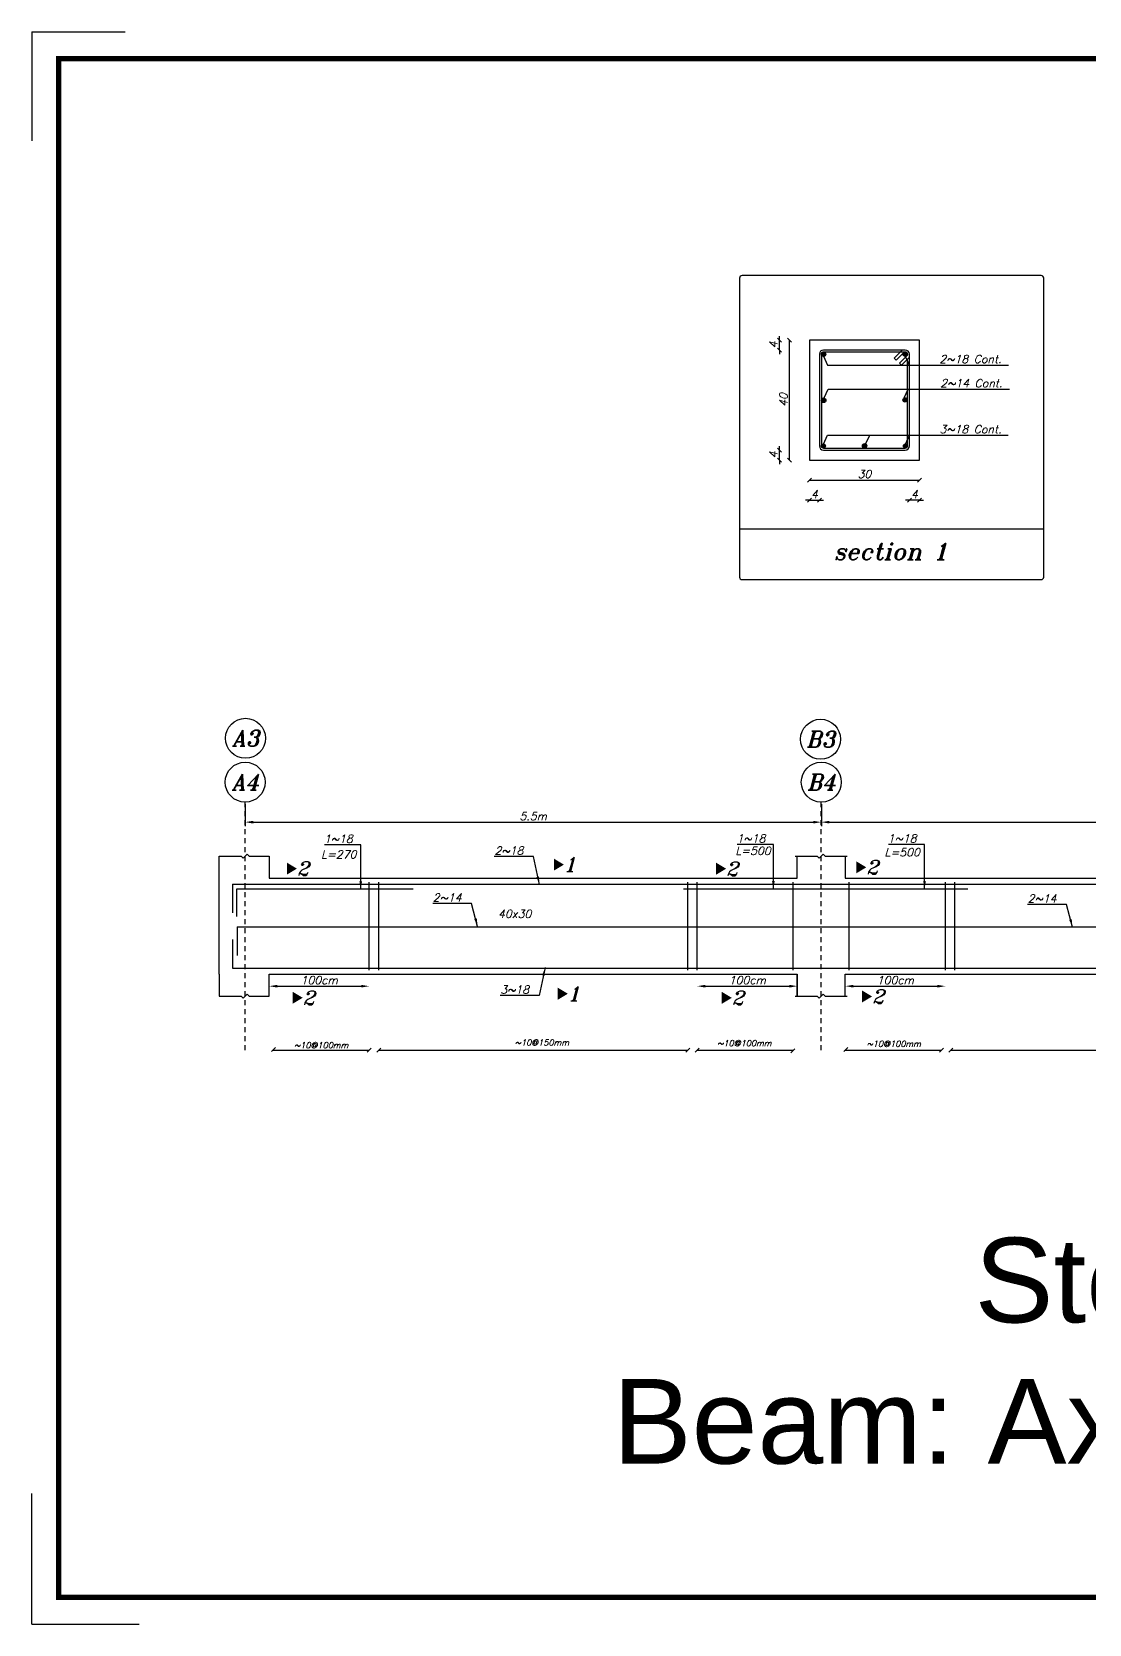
# Model space of a CAD drawing. Header units: inches. Extents: x -1152 to 1352, y 183 to 608.
# Drawn here: x 722.62 to 749.04, y 232.89 to 272.69 of the extents above; entities that cross this region are included whole.
import ezdxf
from ezdxf.enums import TextEntityAlignment as Align

# ---------------------------------------------------------------- set-up
doc = ezdxf.new("R2010")
doc.units = ezdxf.units.IN
doc.header["$MEASUREMENT"] = 0
doc.linetypes.add('HIDDEN2', pattern=[0.1875, 0.125, -0.0625])
doc.layers.add('Layer4', color=252, linetype='Continuous', lineweight=25)
doc.layers.add('SAZE_DRAWINGS', color=7, linetype='Continuous')
doc.styles.add('SAZE_STYLE', font='romancp.shx', dxfattribs={"oblique": 15})
doc.styles.add('SAZE_STYLE1', font='romant.shx', dxfattribs={"oblique": 15})
doc.styles.get("Standard").update_dxf_attribs({"font": 'arial.ttf'})
doc.dimstyles.new('SAZE_DIM_STYLE', dxfattribs={"dimtxt": 0.2, "dimasz": 0.2, "dimexe": 0.1, "dimexo": 0.05, "dimgap": 0.05, "dimtad": 0, "dimzin": 0, "dimdsep": 46, "dimtxsty": 'SAZE_STYLE', "dimcen": 0.09, "dimclrd": 2, "dimclre": 2, "dimclrt": 3, "dimadec": 0, "dimazin": 0, "dimtfac": 1, "dimtdec": 4, "dimtix": 1, "dimtmove": 1, "dimatfit": 3, "dimfxl": 1, "dimtolj": 1, "dimtzin": 0, "dimarcsym": 0})

# ---------------------------------------------------------------- blocks, each defined once
blk = doc.blocks.new('SAZE-CIR-COL')
at = {"layer": 'SAZE_DRAWINGS'}
h = blk.add_hatch(color=0, dxfattribs=at)
h.dxf.hatch_style = 1
h.paths.add_polyline_path([(0.5, 0, 1), (-0.5, 0, 1)])
at = {"layer": 'SAZE_DRAWINGS', "color": 0}
blk.add_circle((0, 0), 0.5, dxfattribs=at)
blk = doc.blocks.new('_Oblique')
at = {"color": 0, "linetype": 'ByBlock', "lineweight": -2}
blk.add_line((-0.5, -0.5), (0.5, 0.5), dxfattribs=at)
blk = doc.blocks.new('*D232')
at = {"layer": 'DEFPOINTS', "color": 0, "transparency": 16777216}
for p in [(742.052, 260.989), (742.302, 260.989), (742.302, 260.989)]:
    blk.add_point(p, dxfattribs=at)
at = {"layer": 'SAZE_DRAWINGS', "color": 2, "lineweight": -2, "transparency": 16777216}
for p, q in [((742.052, 260.989), (741.952, 260.989)), ((742.052, 260.989), (742.302, 260.989)), ((742.302, 260.989), (742.402, 260.989))]:
    blk.add_line(p, q, dxfattribs=at)
at = {"layer": 'SAZE_DRAWINGS', "color": 2, "lineweight": -2, "transparency": 16777216, "xscale": 0.1, "yscale": 0.1, "zscale": 0.1}
blk.add_blockref('_Oblique', (742.052, 260.989), dxfattribs=at)
at = {"layer": 'SAZE_DRAWINGS', "color": 2, "lineweight": -2, "transparency": 16777216, "xscale": 0.1, "yscale": 0.1, "zscale": 0.1, "rotation": 180}
blk.add_blockref('_Oblique', (742.302, 260.989), dxfattribs=at)
at = {"layer": 'SAZE_DRAWINGS', "color": 3, "transparency": 16777216, "insert": (742.177, 261.139), "char_height": 0.2, "attachment_point": 5, "style": 'SAZE_STYLE'}
blk.add_mtext('\\A1;4', dxfattribs=at)
blk = doc.blocks.new('*D233')
at = {"layer": 'DEFPOINTS', "color": 0, "transparency": 16777216}
for p in [(742.052, 261.489), (744.802, 261.489), (744.802, 261.489)]:
    blk.add_point(p, dxfattribs=at)
at = {"layer": 'SAZE_DRAWINGS', "color": 2, "lineweight": -2, "transparency": 16777216}
blk.add_line((742.052, 261.489), (744.802, 261.489), dxfattribs=at)
at = {"layer": 'SAZE_DRAWINGS', "color": 2, "lineweight": -2, "transparency": 16777216, "xscale": 0.1, "yscale": 0.1, "zscale": 0.1, "rotation": 180}
blk.add_blockref('_Oblique', (742.052, 261.489), dxfattribs=at)
at = {"layer": 'SAZE_DRAWINGS', "color": 2, "lineweight": -2, "transparency": 16777216, "xscale": 0.1, "yscale": 0.1, "zscale": 0.1}
blk.add_blockref('_Oblique', (744.802, 261.489), dxfattribs=at)
at = {"layer": 'SAZE_DRAWINGS', "color": 3, "transparency": 16777216, "insert": (743.427, 261.639), "char_height": 0.2, "attachment_point": 5, "style": 'SAZE_STYLE'}
blk.add_mtext('\\A1;30', dxfattribs=at)
blk = doc.blocks.new('*D234')
at = {"layer": 'DEFPOINTS', "color": 0, "transparency": 16777216}
for p in [(744.552, 260.989), (744.552, 260.989), (744.802, 260.989)]:
    blk.add_point(p, dxfattribs=at)
at = {"layer": 'SAZE_DRAWINGS', "color": 2, "lineweight": -2, "transparency": 16777216}
for p, q in [((744.552, 260.989), (744.452, 260.989)), ((744.802, 260.989), (744.552, 260.989)), ((744.802, 260.989), (744.902, 260.989))]:
    blk.add_line(p, q, dxfattribs=at)
at = {"layer": 'SAZE_DRAWINGS', "color": 2, "lineweight": -2, "transparency": 16777216, "xscale": 0.1, "yscale": 0.1, "zscale": 0.1}
blk.add_blockref('_Oblique', (744.552, 260.989), dxfattribs=at)
at = {"layer": 'SAZE_DRAWINGS', "color": 2, "lineweight": -2, "transparency": 16777216, "xscale": 0.1, "yscale": 0.1, "zscale": 0.1, "rotation": 180}
blk.add_blockref('_Oblique', (744.802, 260.989), dxfattribs=at)
at = {"layer": 'SAZE_DRAWINGS', "color": 3, "transparency": 16777216, "insert": (744.677, 261.139), "char_height": 0.2, "attachment_point": 5, "style": 'SAZE_STYLE'}
blk.add_mtext('\\A1;4', dxfattribs=at)
blk = doc.blocks.new('*D235')
at = {"layer": 'DEFPOINTS', "color": 0, "transparency": 16777216}
for p in [(741.302, 262.239), (741.302, 262.239), (741.302, 261.989)]:
    blk.add_point(p, dxfattribs=at)
at = {"layer": 'SAZE_DRAWINGS', "color": 2, "lineweight": -2, "transparency": 16777216}
for p, q in [((741.302, 262.239), (741.302, 262.339)), ((741.302, 261.989), (741.302, 262.239)), ((741.302, 261.989), (741.302, 261.889))]:
    blk.add_line(p, q, dxfattribs=at)
at = {"layer": 'SAZE_DRAWINGS', "color": 2, "lineweight": -2, "transparency": 16777216, "xscale": 0.1, "yscale": 0.1, "zscale": 0.1}
for p, rotation in [((741.302, 262.239), 270), ((741.302, 261.989), 90)]:
    blk.add_blockref('_Oblique', p, dxfattribs=dict(at, rotation=rotation))
at = {"layer": 'SAZE_DRAWINGS', "color": 3, "transparency": 16777216, "insert": (741.152, 262.114), "char_height": 0.2, "attachment_point": 5, "rotation": 90, "style": 'SAZE_STYLE'}
blk.add_mtext('\\A1;4', dxfattribs=at)
blk = doc.blocks.new('*D236')
at = {"layer": 'DEFPOINTS', "color": 0, "transparency": 16777216}
for p in [(741.552, 264.989), (741.552, 264.989), (741.552, 261.989)]:
    blk.add_point(p, dxfattribs=at)
at = {"layer": 'SAZE_DRAWINGS', "color": 2, "lineweight": -2, "transparency": 16777216}
blk.add_line((741.552, 261.989), (741.552, 264.989), dxfattribs=at)
at = {"layer": 'SAZE_DRAWINGS', "color": 2, "lineweight": -2, "transparency": 16777216, "xscale": 0.1, "yscale": 0.1, "zscale": 0.1}
for p, rotation in [((741.552, 264.989), 90), ((741.552, 261.989), 270)]:
    blk.add_blockref('_Oblique', p, dxfattribs=dict(at, rotation=rotation))
at = {"layer": 'SAZE_DRAWINGS', "color": 3, "transparency": 16777216, "insert": (741.402, 263.489), "char_height": 0.2, "attachment_point": 5, "rotation": 90, "style": 'SAZE_STYLE'}
blk.add_mtext('\\A1;40', dxfattribs=at)
blk = doc.blocks.new('*D237')
at = {"layer": 'DEFPOINTS', "color": 0, "transparency": 16777216}
for p in [(741.302, 264.989), (741.302, 264.989), (741.302, 264.739)]:
    blk.add_point(p, dxfattribs=at)
at = {"layer": 'SAZE_DRAWINGS', "color": 2, "lineweight": -2, "transparency": 16777216}
for p, q in [((741.302, 264.989), (741.302, 265.089)), ((741.302, 264.739), (741.302, 264.989)), ((741.302, 264.739), (741.302, 264.639))]:
    blk.add_line(p, q, dxfattribs=at)
at = {"layer": 'SAZE_DRAWINGS', "color": 2, "lineweight": -2, "transparency": 16777216, "xscale": 0.1, "yscale": 0.1, "zscale": 0.1}
for p, rotation in [((741.302, 264.989), 270), ((741.302, 264.739), 90)]:
    blk.add_blockref('_Oblique', p, dxfattribs=dict(at, rotation=rotation))
at = {"layer": 'SAZE_DRAWINGS', "color": 3, "transparency": 16777216, "insert": (741.152, 264.864), "char_height": 0.2, "attachment_point": 5, "rotation": 90, "style": 'SAZE_STYLE'}
blk.add_mtext('\\A1;4', dxfattribs=at)
blk = doc.blocks.new('*D238')
at = {"layer": 'DEFPOINTS', "color": 0, "transparency": 16777216}
for p in [(742.35, 253.437), (758.59, 253.437), (758.59, 252.937)]:
    blk.add_point(p, dxfattribs=at)
at = {"layer": 'SAZE_DRAWINGS', "color": 2, "lineweight": -2, "transparency": 16777216}
for p, q in [((742.35, 253.387), (742.35, 252.837)), ((758.59, 253.387), (758.59, 252.837)), ((742.55, 252.937), (758.39, 252.937))]:
    blk.add_line(p, q, dxfattribs=at)
at = {"layer": 'SAZE_DRAWINGS', "color": 2, "transparency": 16777216}
for points in [[(742.55, 252.97), (742.55, 252.903), (742.35, 252.937)], [(758.39, 252.97), (758.39, 252.903), (758.59, 252.937)]]:
    blk.add_solid(points, dxfattribs=at)
at = {"layer": 'SAZE_DRAWINGS', "color": 3, "transparency": 16777216, "insert": (750.47, 253.087), "char_height": 0.2, "attachment_point": 5, "style": 'SAZE_STYLE'}
blk.add_mtext('\\A1;6m', dxfattribs=at)
blk = doc.blocks.new('*D240')
at = {"layer": 'DEFPOINTS', "color": 0, "transparency": 16777216}
for p in [(742.95, 248.837), (745.45, 248.837), (745.45, 248.837)]:
    blk.add_point(p, dxfattribs=at)
at = {"layer": 'SAZE_DRAWINGS', "color": 2, "lineweight": -2, "transparency": 16777216}
blk.add_line((743.15, 248.837), (745.25, 248.837), dxfattribs=at)
at = {"layer": 'SAZE_DRAWINGS', "color": 2, "transparency": 16777216}
for points in [[(743.15, 248.87), (743.15, 248.803), (742.95, 248.837)], [(745.25, 248.87), (745.25, 248.803), (745.45, 248.837)]]:
    blk.add_solid(points, dxfattribs=at)
at = {"layer": 'SAZE_DRAWINGS', "color": 3, "transparency": 16777216, "insert": (744.2, 248.987), "char_height": 0.2, "attachment_point": 5, "style": 'SAZE_STYLE'}
blk.add_mtext('\\A1;100cm', dxfattribs=at)
blk = doc.blocks.new('*D229')
at = {"layer": 'DEFPOINTS', "color": 0, "transparency": 16777216}
for p in [(728.55, 248.837), (731.05, 248.837), (731.05, 248.837)]:
    blk.add_point(p, dxfattribs=at)
at = {"layer": 'SAZE_DRAWINGS', "color": 2, "lineweight": -2, "transparency": 16777216}
blk.add_line((728.75, 248.837), (730.85, 248.837), dxfattribs=at)
at = {"layer": 'SAZE_DRAWINGS', "color": 2, "transparency": 16777216}
for points in [[(728.75, 248.87), (728.75, 248.803), (728.55, 248.837)], [(730.85, 248.87), (730.85, 248.803), (731.05, 248.837)]]:
    blk.add_solid(points, dxfattribs=at)
at = {"layer": 'SAZE_DRAWINGS', "color": 3, "transparency": 16777216, "insert": (729.8, 248.987), "char_height": 0.2, "attachment_point": 5, "style": 'SAZE_STYLE'}
blk.add_mtext('\\A1;100cm', dxfattribs=at)
blk = doc.blocks.new('*D230')
at = {"layer": 'DEFPOINTS', "color": 0, "transparency": 16777216}
for p in [(739.25, 248.837), (741.75, 248.837), (741.75, 248.837)]:
    blk.add_point(p, dxfattribs=at)
at = {"layer": 'SAZE_DRAWINGS', "color": 2, "lineweight": -2, "transparency": 16777216}
blk.add_line((739.45, 248.837), (741.55, 248.837), dxfattribs=at)
at = {"layer": 'SAZE_DRAWINGS', "color": 2, "transparency": 16777216}
for points in [[(739.45, 248.87), (739.45, 248.803), (739.25, 248.837)], [(741.55, 248.87), (741.55, 248.803), (741.75, 248.837)]]:
    blk.add_solid(points, dxfattribs=at)
at = {"layer": 'SAZE_DRAWINGS', "color": 3, "transparency": 16777216, "insert": (740.5, 248.987), "char_height": 0.2, "attachment_point": 5, "style": 'SAZE_STYLE'}
blk.add_mtext('\\A1;100cm', dxfattribs=at)
blk = doc.blocks.new('*D231')
at = {"layer": 'DEFPOINTS', "color": 0, "transparency": 16777216}
for p in [(727.95, 253.437), (742.35, 253.437), (742.35, 252.937)]:
    blk.add_point(p, dxfattribs=at)
at = {"layer": 'SAZE_DRAWINGS', "color": 2, "lineweight": -2, "transparency": 16777216}
for p, q in [((727.95, 253.387), (727.95, 252.837)), ((742.35, 253.387), (742.35, 252.837)), ((728.15, 252.937), (742.15, 252.937))]:
    blk.add_line(p, q, dxfattribs=at)
at = {"layer": 'SAZE_DRAWINGS', "color": 2, "transparency": 16777216}
for points in [[(728.15, 252.97), (728.15, 252.903), (727.95, 252.937)], [(742.15, 252.97), (742.15, 252.903), (742.35, 252.937)]]:
    blk.add_solid(points, dxfattribs=at)
at = {"layer": 'SAZE_DRAWINGS', "color": 3, "transparency": 16777216, "insert": (735.15, 253.087), "char_height": 0.2, "attachment_point": 5, "style": 'SAZE_STYLE'}
blk.add_mtext('\\A1;5.5m', dxfattribs=at)

msp = doc.modelspace()

# ---------------------------------------------------------------- linework, layer by layer
at = {"color": 6}
for p, q in [((727.63046, 251.38666), (727.63046, 250.66863)), ((727.63046, 250.00469), (727.63046, 249.28666)), ((727.74716, 250.32404), (727.74716, 249.60601))]:
    msp.add_line(p, q, dxfattribs=at)
at = {"layer": 'Layer4'}
for p, q in [((722.61875, 272.69218), (722.61875, 269.97143)), ((722.61875, 272.69218), (724.95144, 272.69218)), ((722.61875, 232.88968), (722.61875, 236.1565)), ((722.61875, 232.88968), (725.29909, 232.88968))]:
    msp.add_line(p, q, dxfattribs=at)
at = {"layer": 'Layer4', "const_width": 0.13402}
msp.add_lwpolyline([(723.28882, 272.0221), (778.23503, 272.0221), (778.23503, 233.55975), (723.28882, 233.55975)], close=True, dxfattribs=at)
at = {"layer": 'SAZE_DRAWINGS', "color": 8}
msp.add_line((740.30613, 260.26619), (747.90836, 260.26619), dxfattribs=at)
msp.add_lwpolyline([(740.36948, 258.99871), (747.84501, 258.99871, 0.41421356), (747.90836, 259.06206), (747.90836, 266.53759, 0.41421356), (747.84501, 266.60094), (740.36948, 266.60094, 0.41421356), (740.30613, 266.53759), (740.30613, 259.06206, 0.41421356)], format="xyb", close=True, dxfattribs=at)
at = {"layer": 'SAZE_DRAWINGS', "color": 3}
msp.add_lwpolyline([(742.05194, 261.98894), (744.80194, 261.98894), (744.80194, 264.98894), (742.05194, 264.98894)], close=True, dxfattribs=at)
at = {"layer": 'SAZE_DRAWINGS', "color": 4}
msp.add_lwpolyline([(742.40694, 262.23894), (744.44694, 262.23894, 0.41421356), (744.55194, 262.34394), (744.55194, 264.63394, 0.41421356), (744.44694, 264.73894), (742.40694, 264.73894, 0.41421356), (742.30194, 264.63394), (742.30194, 262.34394, 0.41421356)], format="xyb", close=True, dxfattribs=at)
for points, format in [([(744.50194, 264.60894), (744.50194, 264.63394, 0.41421356), (744.44694, 264.68894), (742.40694, 264.68894, 0.41421356), (742.35194, 264.63394), (742.35194, 262.34394, 0.41421356), (742.40694, 262.28894), (744.44694, 262.28894, 0.41421356), (744.50194, 262.34394), (744.50194, 264.50894)], "xyb"), ([(735.66591, 251.87538, 0.3, 0, 0), (735.91591, 251.87538, 0, 0, 0)], "xyseb"), ([(743.22352, 251.80802, 0.3, 0, 0), (743.47352, 251.80802, 0, 0, 0)], "xyseb"), ([(728.99352, 251.77522, 0.3, 0, 0), (729.24352, 251.77522, 0, 0, 0)], "xyseb"), ([(739.71882, 251.77355, 0.3, 0, 0), (739.96882, 251.77355, 0, 0, 0)], "xyseb"), ([(735.76427, 248.64802, 0.3, 0, 0), (736.01427, 248.64802, 0, 0, 0)], "xyseb"), ([(729.13644, 248.5471, 0.3, 0, 0), (729.38644, 248.5471, 0, 0, 0)], "xyseb"), ([(739.86175, 248.54543, 0.3, 0, 0), (740.11175, 248.54543, 0, 0, 0)], "xyseb"), ([(743.36645, 248.5799, 0.3, 0, 0), (743.61645, 248.5799, 0, 0, 0)], "xyseb")]:
    msp.add_lwpolyline(points, format=format, dxfattribs=at)
for points in [[(744.42194, 264.68894), (744.22194, 264.48894), (744.17194, 264.53894), (744.37194, 264.73894)], [(744.50194, 264.60894), (744.30194, 264.40894), (744.35194, 264.35894), (744.55194, 264.55894)]]:
    msp.add_lwpolyline(points, dxfattribs=at)
at = {"layer": 'SAZE_DRAWINGS', "color": 2, "linetype": 'HIDDEN2'}
for points in [[(727.94965, 247.23666), (727.94965, 253.43666)], [(742.34965, 247.23666), (742.34965, 253.43666)]]:
    msp.add_lwpolyline(points, dxfattribs=at)
at = {"layer": 'SAZE_DRAWINGS', "color": 8}
for points in [[(727.29965, 252.08666), (727.84965, 252.08666), (727.89965, 252.03666), (727.99965, 252.13666), (728.04965, 252.08666), (728.54965, 252.08666)], [(741.69965, 252.08666), (742.24965, 252.08666), (742.29965, 252.03666), (742.39965, 252.13666), (742.44965, 252.08666), (742.99965, 252.08666)], [(727.29965, 248.58666), (727.84965, 248.58666), (727.89965, 248.53666), (727.99965, 248.63666), (728.04965, 248.58666), (728.54965, 248.58666)], [(741.69965, 248.58666), (742.24965, 248.58666), (742.29965, 248.53666), (742.39965, 248.63666), (742.44965, 248.58666), (742.99965, 248.58666)]]:
    msp.add_lwpolyline(points, dxfattribs=at)
at = {"layer": 'SAZE_DRAWINGS', "color": 3, "linetype": 'Continuous'}
for points in [[(727.29965, 249.13666), (727.29965, 252.08666)], [(728.54965, 252.08666), (728.54965, 251.53666), (741.74965, 251.53666), (741.74965, 252.08666)], [(741.74965, 251.53666), (741.74965, 252.08666)], [(742.94965, 252.08666), (742.94965, 251.53666), (757.98965, 251.53666), (757.98965, 252.08666)], [(727.29965, 249.13666), (727.29965, 248.58666)], [(728.54965, 248.58666), (728.54965, 249.13666), (741.74965, 249.13666), (741.74965, 248.58666)], [(741.74965, 248.58666), (741.74965, 249.13666)], [(742.94965, 248.58666), (742.94965, 249.13666), (757.98965, 249.13666), (757.98965, 248.58666)]]:
    msp.add_lwpolyline(points, dxfattribs=at)
at = {"layer": 'SAZE_DRAWINGS', "color": 6, "linetype": 'Continuous'}
for points in [[(727.63046, 251.38666), (773.4419, 251.38666)], [(727.74446, 250.57967), (727.74446, 251.27235), (732.14727, 251.27235)], [(738.90885, 251.26957), (746.00885, 251.26957)], [(727.74716, 250.32404), (773.27968, 250.32404)], [(727.63046, 249.28666), (773.4419, 249.28666)]]:
    msp.add_lwpolyline(points, dxfattribs=at)
at = {"layer": 'SAZE_DRAWINGS', "color": 4, "linetype": 'Continuous'}
for points in [[(731.04965, 249.23666), (731.04965, 251.43666)], [(731.28765, 249.23666), (731.28765, 251.43666)], [(739.01165, 249.23666), (739.01165, 251.43666)], [(739.24965, 249.23666), (739.24965, 251.43666)], [(741.64965, 249.23666), (741.64965, 251.43666)], [(743.04965, 249.23666), (743.04965, 251.43666)], [(745.44965, 249.23666), (745.44965, 251.43666)], [(745.68765, 249.23666), (745.68765, 251.43666)]]:
    msp.add_lwpolyline(points, dxfattribs=at)
at = {"layer": 'SAZE_DRAWINGS', "color": 1}
for points in [[(728.61209, 247.2024), (728.71209, 247.3024)], [(728.64965, 247.23666), (731.04965, 247.23666)], [(730.99965, 247.18666), (731.09965, 247.28666)], [(731.23765, 247.18666), (731.33765, 247.28666)], [(731.28765, 247.23666), (739.01165, 247.23666)], [(738.96165, 247.18666), (739.06165, 247.28666)], [(739.19965, 247.18666), (739.29965, 247.28666)], [(739.24965, 247.23666), (741.64965, 247.23666)], [(741.58872, 247.17262), (741.68872, 247.27262)], [(742.91447, 247.2024), (743.01447, 247.3024)], [(742.95203, 247.23666), (745.35203, 247.23666)], [(745.30203, 247.18666), (745.40203, 247.28666)], [(745.54003, 247.18666), (745.64003, 247.28666)], [(745.59003, 247.23666), (755.37573, 247.23666)]]:
    msp.add_lwpolyline(points, dxfattribs=at)
at = {"layer": 'SAZE_DRAWINGS', "color": 2}
for centre in [(727.95822, 255.03398), (742.33018, 255.00917), (727.94965, 253.93666), (742.34965, 253.93666)]:
    msp.add_ellipse(centre, major_axis=(0.5, 0), ratio=1, dxfattribs=at)

# ---------------------------------------------------------------- block references
at = {"layer": 'SAZE_DRAWINGS', "color": 6}
for p, xscale, yscale, zscale in [((742.40694, 264.63394), 0.11, 0.11, 0.11), ((744.44694, 264.63394), 0.11, 0.11, 0.11), ((742.41145, 263.4808), 0.11, 0.11, 0.11), ((744.44412, 263.49043), 0.11, 0.11, 0.11), ((742.40194, 262.33894), 0.1, 0.1, 0.1), ((743.43035, 262.34498), 0.11, 0.11, 0.11), ((744.45194, 262.33894), 0.1, 0.1, 0.1)]:
    msp.add_blockref('SAZE-CIR-COL', p, dxfattribs=dict(at, xscale=xscale, yscale=yscale, zscale=zscale))

# ---------------------------------------------------------------- texts
at = {"color": 6, "insert": (722.74735, 242.54864), "char_height": 2.116983, "attachment_point": 1}
msp.add_mtext_dynamic_manual_height_columns('\\pxqc;Story: 4\\PBeam: Axis 1&2&3&4', width=57.0507531, gutter_width=36.72032, heights=[0], dxfattribs=at)
at = {"layer": 'SAZE_DRAWINGS', "color": 2, "style": 'SAZE_STYLE1', "oblique": 15}
for s, height, p in [('section 1', 0.411787, (744.08541, 259.70417)), ('40x30', 0.2, (734.68575, 250.64516))]:
    msp.add_text(s, height=height, dxfattribs=at).set_placement(p, align=Align.MIDDLE_CENTER)
at = {"layer": 'SAZE_DRAWINGS', "color": 3, "style": 'SAZE_STYLE1', "oblique": 15}
for s, p in [('A3', (727.95822, 255.03398)), ('B3', (742.33018, 255.00917)), ('A4', (727.94965, 253.93666)), ('B4', (742.34965, 253.93666))]:
    msp.add_text(s, height=0.4, dxfattribs=at).set_placement(p, align=Align.MIDDLE_CENTER)
at = {"layer": 'SAZE_DRAWINGS', "color": 2, "style": 'SAZE_STYLE1', "oblique": 15}
for s, p in [('2', (729.24352, 251.77522)), ('1', (735.91591, 251.87538)), ('2', (743.47352, 251.80802)), ('2', (739.96882, 251.77355)), ('1', (736.01427, 248.64802)), ('2', (729.38644, 248.5471)), ('2', (740.11175, 248.54543)), ('2', (743.61645, 248.5799))]:
    msp.add_text(s, height=0.35, dxfattribs=at).set_placement(p, align=Align.MIDDLE_LEFT)
at = {"layer": 'SAZE_DRAWINGS', "color": 3, "style": 'SAZE_STYLE', "oblique": 15}
for s, p in [('~10@100mm', (729.84965, 247.28666)), ('~10@150mm', (735.366, 247.35254)), ('~10@100mm', (740.42638, 247.33627)), ('~10@100mm', (744.1611, 247.32229))]:
    msp.add_text(s, height=0.15, dxfattribs=at).set_placement(p, align=Align.CENTER)
at = {"layer": 'SAZE_DRAWINGS', "color": 3, "char_height": 0.2, "style": 'SAZE_STYLE'}
for s, insert, attachment_point in [('\\A1;2~18 Cont.', (745.30194, 264.41394), 7), ('\\A1;2~14 Cont.', (745.32286, 263.80957), 7), ('\\A1;3~18 Cont.', (745.30194, 262.65894), 7), ('\\A1;1~18', (730.63807, 252.41991), 9), ('\\A1;1~18', (740.95163, 252.42942), 9), ('\\A1;1~18', (744.72966, 252.42942), 9), ('\\A1;2~18', (734.90386, 252.12491), 9), ('\\A1;2~14', (733.35917, 250.95099), 9), ('\\A1;2~14', (748.22677, 250.92752), 9), ('\\A1;3~18', (735.04594, 248.65043), 9)]:
    msp.add_mtext(s, dxfattribs=dict(at, insert=insert, attachment_point=attachment_point))
at = {"layer": 'SAZE_DRAWINGS', "color": 2, "char_height": 0.2, "attachment_point": 3, "style": 'SAZE_STYLE'}
for s, insert in [('L=270', (730.73101, 252.23193)), ('L=500', (741.08316, 252.32065)), ('L=500', (744.81372, 252.28325))]:
    msp.add_mtext(s, dxfattribs=dict(at, insert=insert))

# ---------------------------------------------------------------- dimensions: what is measured, and where the dimension line sits
at = {"layer": 'SAZE_DRAWINGS', "color": 2}
for base, p1, p2, text, override, picture, middle in [((741.30194, 264.98894), (741.30194, 264.73894), (741.30194, 264.98894), '4', {"dimtxt": 0.2, "dimasz": 0.1, "dimgap": 0.05, "dimtad": 1, "dimdec": 1, "dimlfac": 20, "dimrnd": 5, "dimzin": 8, "dimblk": 'Oblique', "dimse1": 1, "dimse2": 1, "dimclrd": 2, "dimclre": 2, "dimclrt": 3}, '*D237', (741.15194, 264.86394)), ((741.55194, 264.98894), (741.55194, 261.98894), (741.55194, 264.98894), '40', {"dimtxt": 0.2, "dimasz": 0.1, "dimgap": 0.05, "dimtad": 1, "dimdec": 1, "dimlfac": 20, "dimrnd": 0.5, "dimzin": 8, "dimblk": 'Oblique', "dimse1": 1, "dimse2": 1, "dimclrd": 2, "dimclre": 2, "dimclrt": 3}, '*D236', (741.40194, 263.48894)), ((741.30194, 262.23894), (741.30194, 261.98894), (741.30194, 262.23894), '4', {"dimtxt": 0.2, "dimasz": 0.1, "dimgap": 0.05, "dimtad": 1, "dimdec": 1, "dimlfac": 20, "dimrnd": 5, "dimzin": 8, "dimblk": 'Oblique', "dimse1": 1, "dimse2": 1, "dimclrd": 2, "dimclre": 2, "dimclrt": 3}, '*D235', (741.15194, 262.11394))]:
    dim = msp.add_linear_dim(base=base, p1=p1, p2=p2, angle=90, text=text, dimstyle='SAZE_DIM_STYLE', override=override, dxfattribs=at)
    dim.commit()
    dim.dimension.update_dxf_attribs({"geometry": picture, "text_midpoint": middle})
for base, p1, p2, text, override, picture, middle in [((744.80194, 261.48894), (742.05194, 261.48894), (744.80194, 261.48894), '30', {"dimtxt": 0.2, "dimasz": 0.1, "dimgap": 0.05, "dimtad": 1, "dimdec": 1, "dimlfac": 20, "dimrnd": 0.5, "dimzin": 8, "dimblk": 'Oblique', "dimse1": 1, "dimse2": 1, "dimclrd": 2, "dimclre": 2, "dimclrt": 3}, '*D233', (743.42694, 261.63894)), ((742.30194, 260.98894), (742.05194, 260.98894), (742.30194, 260.98894), '4', {"dimtxt": 0.2, "dimasz": 0.1, "dimgap": 0.05, "dimtad": 1, "dimdec": 1, "dimlfac": 20, "dimrnd": 5, "dimzin": 8, "dimblk": 'Oblique', "dimse1": 1, "dimse2": 1, "dimclrd": 2, "dimclre": 2, "dimclrt": 3}, '*D232', (742.17694, 261.13894)), ((744.55194, 260.98894), (744.80194, 260.98894), (744.55194, 260.98894), '4', {"dimtxt": 0.2, "dimasz": 0.1, "dimgap": 0.05, "dimtad": 1, "dimdec": 1, "dimlfac": 20, "dimrnd": 5, "dimzin": 8, "dimblk": 'Oblique', "dimse1": 1, "dimse2": 1, "dimclrd": 2, "dimclre": 2, "dimclrt": 3}, '*D234', (744.67694, 261.13894)), ((742.34965, 252.93666), (727.94965, 253.43666), (742.34965, 253.43666), '5.5m', {"dimtxt": 0.2, "dimasz": 0.2, "dimgap": 0.05, "dimtad": 1, "dimdec": 1, "dimlfac": 50, "dimrnd": 1, "dimzin": 8, "dimclrd": 2, "dimclre": 2, "dimclrt": 3}, '*D231', (735.14965, 253.08666)), ((758.58965, 252.93666), (742.34965, 253.43666), (758.58965, 253.43666), '6m', {"dimtxt": 0.2, "dimasz": 0.2, "dimgap": 0.05, "dimtad": 1, "dimdec": 1, "dimlfac": 50, "dimrnd": 1, "dimzin": 8, "dimclrd": 2, "dimclre": 2, "dimclrt": 3}, '*D238', (750.46965, 253.08666)), ((731.04965, 248.83666), (728.54965, 248.83666), (731.04965, 248.83666), '100cm', {"dimtxt": 0.2, "dimasz": 0.2, "dimgap": 0.05, "dimtad": 1, "dimdec": 1, "dimlfac": 50, "dimrnd": 1, "dimzin": 8, "dimse1": 1, "dimse2": 1, "dimclrd": 2, "dimclre": 2, "dimclrt": 3}, '*D229', (729.79965, 248.98666)), ((741.74965, 248.83666), (739.24965, 248.83666), (741.74965, 248.83666), '100cm', {"dimtxt": 0.2, "dimasz": 0.2, "dimgap": 0.05, "dimtad": 1, "dimdec": 1, "dimlfac": 50, "dimrnd": 1, "dimzin": 8, "dimse1": 1, "dimse2": 1, "dimclrd": 2, "dimclre": 2, "dimclrt": 3}, '*D230', (740.49965, 248.98666)), ((745.44965, 248.83666), (742.94965, 248.83666), (745.44965, 248.83666), '100cm', {"dimtxt": 0.2, "dimasz": 0.2, "dimgap": 0.05, "dimtad": 1, "dimdec": 1, "dimlfac": 50, "dimrnd": 1, "dimzin": 8, "dimse1": 1, "dimse2": 1, "dimclrd": 2, "dimclre": 2, "dimclrt": 3}, '*D240', (744.19965, 248.98666))]:
    dim = msp.add_linear_dim(base=base, p1=p1, p2=p2, text=text, dimstyle='SAZE_DIM_STYLE', override=override, dxfattribs=at)
    dim.commit()
    dim.dimension.update_dxf_attribs({"geometry": picture, "text_midpoint": middle})

# ---------------------------------------------------------------- leaders
at = {"layer": 'SAZE_DRAWINGS', "annotation_type": 0, "has_hookline": 1, "hookline_direction": 0}
for points, text_width in [([(742.40194, 264.58394), (742.50194, 264.36394), (745.25194, 264.36394)], 1.72636), ([(742.42286, 263.53957), (742.52286, 263.75957), (745.27286, 263.75957)], 1.72636), ([(742.40194, 262.38894), (742.50194, 262.60894), (745.25194, 262.60894)], 1.71615)]:
    msp.add_leader(points, dimstyle='SAZE_DIM_STYLE', override={"dimasz": 0.1, "dimgap": 0.05, "dimtad": 1, "dimdec": 3, "dimse1": 1, "dimse2": 1, "dimclrd": 2}, dxfattribs=dict(at, text_width=text_width))
at = {"layer": 'SAZE_DRAWINGS'}
for points in [[(744.44194, 264.58394), (744.54194, 264.36394)], [(744.41607, 263.53957), (744.51607, 263.75957)], [(743.45795, 262.38894), (743.55795, 262.60894)], [(744.45194, 262.38894), (744.55194, 262.60894)]]:
    msp.add_leader(points, dimstyle='SAZE_DIM_STYLE', override={"dimasz": 0.1, "dimgap": 0.05, "dimtad": 1, "dimdec": 3, "dimse1": 1, "dimse2": 1, "dimclrd": 2}, dxfattribs=at)
at = {"layer": 'SAZE_DRAWINGS', "color": 2, "annotation_type": 0, "has_hookline": 1, "hookline_direction": 1}
for points, text_width in [([(730.83807, 251.25777), (730.83807, 252.36991), (730.68807, 252.36991)], 0.70308), ([(741.15163, 251.26728), (741.15163, 252.37942), (741.00163, 252.37942)], 0.70308), ([(744.92966, 251.26728), (744.92966, 252.37942), (744.77966, 252.37942)], 0.70308), ([(735.30386, 251.37491), (735.15386, 252.07491), (734.95386, 252.07491)], 0.73165), ([(733.75917, 250.32755), (733.60917, 250.90099), (733.40917, 250.90099)], 0.72007), ([(748.62677, 250.31177), (748.47677, 250.87752), (748.27677, 250.87752)], 0.72007), ([(735.44594, 249.30043), (735.29594, 248.60043), (735.09594, 248.60043)], 0.72144)]:
    msp.add_leader(points, dimstyle='SAZE_DIM_STYLE', override={"dimasz": 0.2, "dimgap": 0.05, "dimtad": 1, "dimclrd": 2}, dxfattribs=dict(at, text_width=text_width))

doc.saveas('drawing.dxf')
